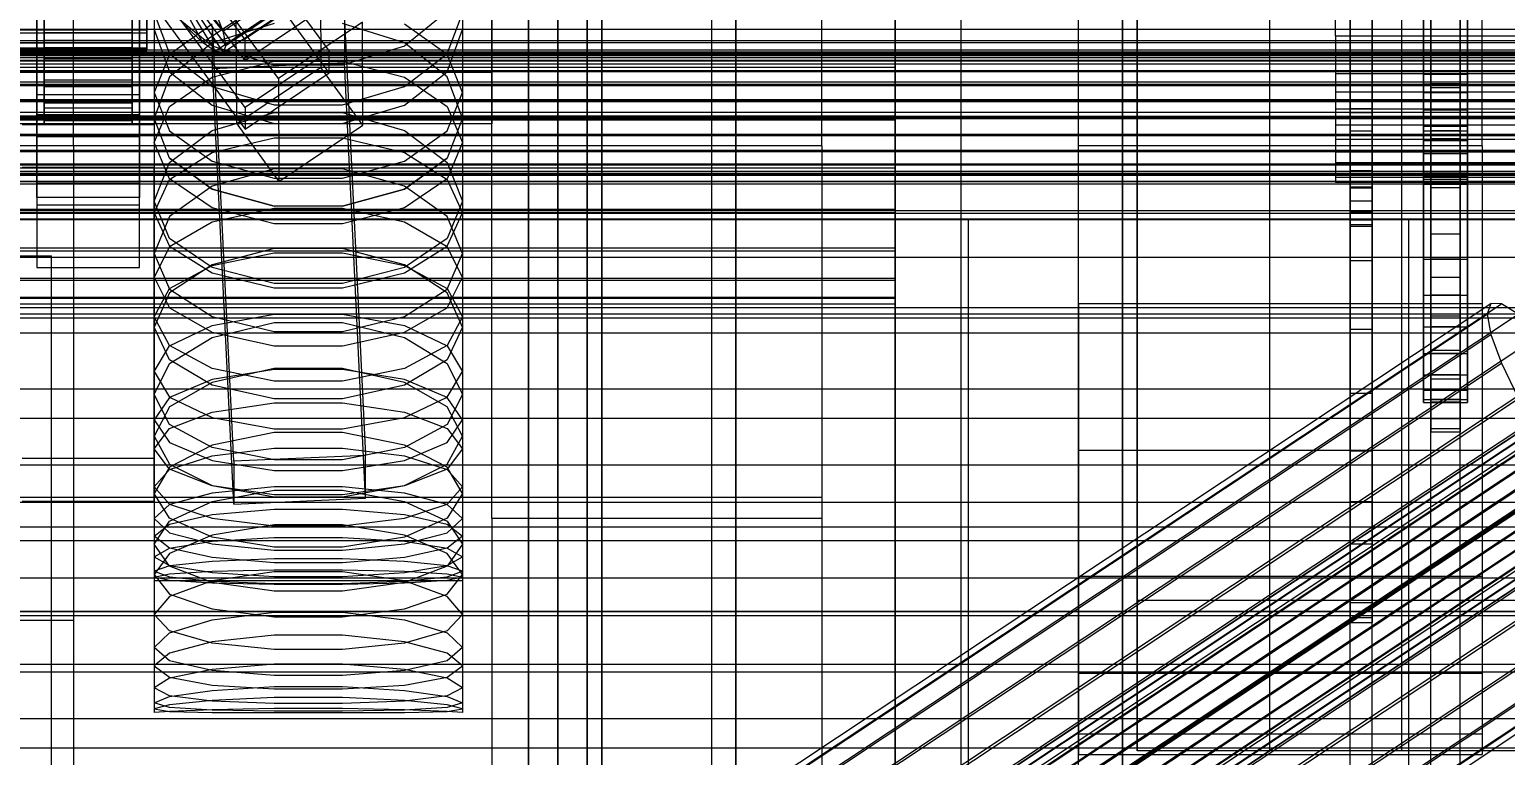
# Model space of a CAD drawing. Header units: millimetres. Extents: x -2500 to 58855, y -53268 to 6837.
# Drawn here: x 132 to 333.2, y -34673.1 to -34574.1 of the extents above; entities that cross this region are included whole.
import ezdxf

# ---------------------------------------------------------------- set-up
doc = ezdxf.new("R2010")
doc.units = ezdxf.units.MM
for name, color, linetype, lineweight in [('COTAS_O', 1, 'Continuous', 0), ('COTAS_R', 1, 'Continuous', 0), ('frontal_briquetadora', 7, 'Continuous', 0), ('frontal_C01', 7, 'Continuous', 0), ('frontal_C02', 7, 'Continuous', 0), ('frontal_C03', 7, 'Continuous', 0), ('frontal_C05', 7, 'Continuous', 0), ('frontal_dos-mix', 7, 'Continuous', 0), ('frontal_mezcladora', 7, 'Continuous', 0), ('frontal_secador', 7, 'Continuous', 0)]:
    doc.layers.add(name, color=color, linetype=linetype, lineweight=lineweight)
doc.dimstyles.new('R19_100', dxfattribs={"dimtxt": 250, "dimasz": 150, "dimexe": 150, "dimexo": 80, "dimgap": 100, "dimtad": 1, "dimtih": 1, "dimtoh": 1, "dimdsep": 46, "dimcen": 0.09, "dimadec": 0, "dimazin": 0, "dimtfac": 1, "dimtdec": 4, "dimtofl": 0, "dimtmove": 0, "dimatfit": 3, "dimfxl": 1, "dimtolj": 1, "dimtzin": 0, "dimarcsym": 0})

# ---------------------------------------------------------------- blocks, each defined once
blk = doc.blocks.new('*D37')
at = {"layer": 'COTAS_R', "color": 0, "lineweight": -2, "transparency": 16777216}
for p, q in [((-1750, -35420), (-1750, -34450)), ((2600, -35420), (2600, -34450)), ((-1600, -34600), (2450, -34600))]:
    blk.add_line(p, q, dxfattribs=at)
at = {"layer": 'COTAS_R', "color": 0, "transparency": 16777216}
for points in [[(-1600, -34575), (-1600, -34625), (-1750, -34600)], [(2450, -34575), (2450, -34625), (2600, -34600)]]:
    blk.add_solid(points, dxfattribs=at)
at = {"layer": 'Defpoints', "color": 0, "transparency": 16777216}
for p in [(2600, -34600), (-1750, -35500), (2600, -35500)]:
    blk.add_point(p, dxfattribs=at)
blk = doc.blocks.new('*D42')
at = {"layer": 'COTAS_O', "color": 0, "lineweight": -2, "transparency": 16777216}
for p, q in [((-570, -33700), (200, -33700)), ((50, -34750), (50, -33850)), ((-570, -34900), (200, -34900))]:
    blk.add_line(p, q, dxfattribs=at)
at = {"layer": 'COTAS_O', "color": 0, "transparency": 16777216}
for points in [[(25, -33850), (75, -33850), (50, -33700)], [(25, -34750), (75, -34750), (50, -34900)]]:
    blk.add_solid(points, dxfattribs=at)
at = {"layer": 'Defpoints', "color": 0, "transparency": 16777216}
for p in [(-650, -33700), (50, -33700), (-650, -34900)]:
    blk.add_point(p, dxfattribs=at)
blk = doc.blocks.new('*D43')
at = {"layer": 'COTAS_O', "color": 0, "lineweight": -2, "transparency": 16777216}
for p, q in [((-650, -34820), (-650, -34050)), ((650, -34820), (650, -34050)), ((-500, -34200), (500, -34200))]:
    blk.add_line(p, q, dxfattribs=at)
at = {"layer": 'COTAS_O', "color": 0, "transparency": 16777216}
for points in [[(-500, -34175), (-500, -34225), (-650, -34200)], [(500, -34175), (500, -34225), (650, -34200)]]:
    blk.add_solid(points, dxfattribs=at)
at = {"layer": 'Defpoints', "color": 0, "transparency": 16777216}
for p in [(650, -34200), (-650, -34900), (650, -34900)]:
    blk.add_point(p, dxfattribs=at)

msp = doc.modelspace()

# ---------------------------------------------------------------- linework, layer by layer
at = {"layer": 'frontal_briquetadora'}
for p, q in [((210, -34680), (210, -33820)), ((210, -34680), (210, -34260)), ((210, -34680), (210, -34305)), ((200, -34698), (200, -34454.149)), ((204, -34454.149), (204, -34698)), ((210, -34471), (210, -34680)), ((200, -34722), (200, -34478.149)), ((200, -34483.291), (200, -34727.142)), ((200, -34715.652), (200, -34483.291)), ((200, -34489.719), (200, -34722.08)), ((200, -34716.717), (200, -34489.719)), ((200, -34492.29), (200, -34719.288)), ((200, -34492.29), (200, -34713.16)), ((204, -34719.288), (204, -34492.29)), ((208, -34713.16), (208, -34492.29)), ((200, -34718.302), (200, -34497.432)), ((208, -34497.432), (208, -34718.302)), ((210, -34496), (210, -34680)), ((195, -34580), (195, -34530)), ((195, -34537), (195, -34587)), ((149, -34571.912), (149, -34586.193)), ((149, -34571.912), (151.08, -34577.459)), ((156.906, -34576.409), (151.08, -34571.679)), ((188.92, -34571.679), (183.094, -34576.409)), ((188.92, -34577.459), (191, -34571.912)), ((191, -34571.912), (191, -34586.193)), ((149, -34574.101), (151.08, -34579.916)), ((156.907, -34573.39), (151.08, -34577.548)), ((165.326, -34573.305), (156.906, -34575.925)), ((183.094, -34575.925), (174.674, -34573.305)), ((188.92, -34577.548), (183.093, -34573.39)), ((188.92, -34579.916), (191, -34574.101)), ((200, -34572.218), (200, -34584.801)), ((200, -34572.623), (200, -34585.182)), ((200, -34585.562), (200, -34573.027)), ((156.906, -34575.925), (151.08, -34580.562)), ((188.92, -34580.562), (183.094, -34575.925)), ((151.08, -34577.548), (149, -34582.734)), ((151.08, -34577.459), (156.907, -34581.907)), ((165.326, -34578.991), (156.906, -34576.409)), ((183.094, -34576.409), (174.674, -34578.991)), ((183.093, -34581.907), (188.92, -34577.459)), ((191, -34582.734), (188.92, -34577.548)), ((195, -34580), (-195, -34580)), ((151.08, -34579.916), (156.906, -34584.461)), ((156.907, -34580.641), (165.327, -34578.443)), ((174.674, -34578.991), (165.326, -34578.991)), ((165.327, -34578.443), (174.673, -34578.443)), ((174.673, -34578.443), (183.093, -34580.641)), ((183.094, -34584.461), (188.92, -34579.916)), ((195, -34587), (195, -34580)), ((151.08, -34580.562), (149, -34586.193)), ((151.08, -34584.6), (156.907, -34580.641)), ((156.907, -34581.907), (165.327, -34584.376)), ((174.673, -34584.376), (183.093, -34581.907)), ((183.093, -34580.641), (188.92, -34584.6)), ((191, -34586.193), (188.92, -34580.562)), ((149, -34582.734), (149, -34597.535)), ((149, -34582.734), (151.08, -34587.919)), ((188.92, -34587.919), (191, -34582.734)), ((191, -34582.734), (191, -34597.535)), ((149, -34589.538), (151.08, -34584.6)), ((151.08, -34591.656), (149, -34586.193)), ((156.906, -34584.461), (165.326, -34586.939)), ((156.906, -34587.908), (165.326, -34585.444)), ((165.326, -34585.444), (174.674, -34585.444)), ((165.327, -34584.376), (174.673, -34584.376)), ((174.674, -34586.939), (183.094, -34584.461)), ((174.674, -34585.444), (183.094, -34587.908)), ((188.92, -34584.6), (191, -34589.538)), ((191, -34586.193), (188.92, -34591.656)), ((200, -34584.801), (200, -34596.589)), ((200, -34585.182), (200, -34596.944)), ((200, -34597.299), (200, -34585.562)), ((195, -34587), (-195, -34587)), ((151.08, -34592.262), (156.906, -34587.908)), ((151.08, -34587.919), (156.907, -34592.078)), ((165.326, -34586.939), (174.674, -34586.939)), ((183.093, -34592.078), (188.92, -34587.919)), ((183.094, -34587.908), (188.92, -34592.262)), ((149, -34589.538), (149, -34604.666)), ((151.08, -34594.475), (149, -34589.538)), ((156.907, -34590.901), (165.327, -34588.873)), ((165.327, -34588.873), (174.673, -34588.873)), ((174.673, -34588.873), (183.093, -34590.901)), ((191, -34589.538), (188.92, -34594.475)), ((191, -34589.538), (191, -34604.666)), ((149, -34597.535), (151.08, -34592.262)), ((151.08, -34594.554), (156.907, -34590.901)), ((156.906, -34595.915), (151.08, -34591.656)), ((151.08, -34591.656), (156.906, -34595.915)), ((156.907, -34592.078), (165.327, -34594.385)), ((174.673, -34594.385), (183.093, -34592.078)), ((183.093, -34590.901), (188.92, -34594.554)), ((188.92, -34591.656), (183.094, -34595.915)), ((183.094, -34595.915), (188.92, -34591.656)), ((188.92, -34592.262), (191, -34597.535)), ((165.326, -34593.122), (156.906, -34595.48)), ((174.674, -34593.122), (165.326, -34593.122)), ((183.094, -34595.48), (174.674, -34593.122)), ((149, -34599.11), (151.08, -34594.554)), ((156.907, -34598.435), (151.08, -34594.475)), ((156.906, -34595.48), (151.08, -34599.639)), ((165.326, -34598.232), (156.906, -34595.915)), ((156.906, -34595.915), (165.326, -34598.232)), ((165.327, -34594.385), (174.673, -34594.385)), ((183.094, -34595.915), (174.674, -34598.232)), ((174.674, -34598.232), (183.094, -34595.915)), ((188.92, -34594.475), (183.093, -34598.435)), ((188.92, -34599.639), (183.094, -34595.48)), ((188.92, -34594.554), (191, -34599.11)), ((151.08, -34602.634), (149, -34597.535)), ((174.674, -34598.232), (165.326, -34598.232)), ((191, -34597.535), (188.92, -34602.634)), ((200, -34596.589), (200, -34607.552)), ((200, -34596.944), (200, -34607.881)), ((200, -34608.209), (200, -34597.299)), ((149, -34599.11), (149, -34614.698)), ((149, -34599.11), (151.08, -34603.666)), ((151.08, -34599.639), (149, -34604.666)), ((165.327, -34600.632), (156.907, -34598.435)), ((165.327, -34598.547), (156.907, -34600.4)), ((174.673, -34598.547), (165.327, -34598.547)), ((183.093, -34598.435), (174.673, -34600.632)), ((183.093, -34600.4), (174.673, -34598.547)), ((188.92, -34603.666), (191, -34599.11)), ((191, -34604.666), (188.92, -34599.639)), ((191, -34599.11), (191, -34614.698)), ((156.907, -34600.4), (151.08, -34603.738)), ((174.673, -34600.632), (165.327, -34600.632)), ((188.92, -34603.738), (183.093, -34600.4)), ((151.08, -34603.738), (149, -34607.901)), ((156.906, -34606.596), (151.08, -34602.634)), ((151.08, -34603.666), (156.907, -34607.319)), ((165.326, -34603.999), (156.906, -34606.192)), ((174.674, -34603.999), (165.326, -34603.999)), ((183.094, -34606.192), (174.674, -34603.999)), ((183.093, -34607.319), (188.92, -34603.666)), ((188.92, -34602.634), (183.094, -34606.596)), ((191, -34607.901), (188.92, -34603.738)), ((149, -34604.666), (151.08, -34609.515)), ((156.906, -34606.192), (151.08, -34610.051)), ((151.08, -34609.422), (156.907, -34606.298)), ((156.907, -34606.298), (165.327, -34604.564)), ((165.327, -34604.564), (174.673, -34604.564)), ((174.673, -34604.564), (183.093, -34606.298)), ((183.093, -34606.298), (188.92, -34609.422)), ((188.92, -34610.051), (183.094, -34606.192)), ((188.92, -34609.515), (191, -34604.666)), ((149, -34607.901), (149, -34623.913)), ((149, -34607.901), (151.08, -34612.065)), ((165.326, -34608.746), (156.906, -34606.596)), ((156.907, -34607.319), (165.327, -34609.347)), ((174.673, -34609.347), (183.093, -34607.319)), ((183.094, -34606.596), (174.674, -34608.746)), ((188.92, -34612.065), (191, -34607.901)), ((191, -34607.901), (191, -34623.913)), ((200, -34607.552), (200, -34617.661)), ((200, -34607.881), (200, -34617.962)), ((200, -34618.263), (200, -34608.209)), ((149, -34613.318), (151.08, -34609.422)), ((151.08, -34610.051), (149, -34614.698)), ((151.08, -34609.515), (156.906, -34613.274)), ((174.674, -34608.746), (165.326, -34608.746)), ((165.327, -34609.347), (174.673, -34609.347)), ((183.094, -34613.274), (188.92, -34609.515)), ((188.92, -34609.422), (191, -34613.318)), ((191, -34614.698), (188.92, -34610.051)), ((151.08, -34612.065), (156.907, -34615.403)), ((183.093, -34615.403), (188.92, -34612.065)), ((149, -34613.318), (149, -34629.59)), ((151.08, -34617.214), (149, -34613.318)), ((156.906, -34613.274), (165.326, -34615.311)), ((156.906, -34616.105), (165.326, -34614.083)), ((156.907, -34614.479), (165.327, -34612.927)), ((165.326, -34614.083), (174.674, -34614.083)), ((165.327, -34612.927), (174.673, -34612.927)), ((174.673, -34612.927), (183.093, -34614.479)), ((174.674, -34615.311), (183.094, -34613.274)), ((174.674, -34614.083), (183.094, -34616.105)), ((191, -34613.318), (188.92, -34617.214)), ((191, -34613.318), (191, -34629.59)), ((151.08, -34619.163), (149, -34614.698)), ((151.08, -34617.275), (156.907, -34614.479)), ((151.08, -34619.655), (156.906, -34616.105)), ((156.907, -34615.403), (165.327, -34617.256)), ((165.326, -34615.311), (174.674, -34615.311)), ((174.673, -34617.256), (183.093, -34615.403)), ((183.093, -34614.479), (188.92, -34617.275)), ((183.094, -34616.105), (188.92, -34619.655)), ((191, -34614.698), (188.92, -34619.163)), ((149, -34620.762), (151.08, -34617.275)), ((156.907, -34620.338), (151.08, -34617.214)), ((165.327, -34617.256), (174.673, -34617.256)), ((188.92, -34617.214), (183.093, -34620.338)), ((188.92, -34617.275), (191, -34620.762)), ((200, -34617.661), (200, -34626.89)), ((200, -34617.962), (200, -34627.164)), ((200, -34627.437), (200, -34618.263)), ((149, -34623.913), (151.08, -34619.655)), ((156.906, -34622.61), (151.08, -34619.163)), ((165.326, -34620.353), (156.906, -34622.259)), ((165.327, -34622.072), (156.907, -34620.338)), ((174.674, -34620.353), (165.326, -34620.353)), ((183.093, -34620.338), (174.673, -34622.072)), ((183.094, -34622.259), (174.674, -34620.353)), ((188.92, -34619.163), (183.094, -34622.61)), ((188.92, -34619.655), (191, -34623.913)), ((149, -34620.762), (149, -34637.392)), ((149, -34620.762), (151.08, -34624.249)), ((156.907, -34621.842), (151.08, -34624.303)), ((156.906, -34622.259), (151.08, -34625.598)), ((165.327, -34620.476), (156.907, -34621.842)), ((174.673, -34620.476), (165.327, -34620.476)), ((174.673, -34622.072), (165.327, -34622.072)), ((183.093, -34621.842), (174.673, -34620.476)), ((188.92, -34624.303), (183.093, -34621.842)), ((188.92, -34625.598), (183.094, -34622.259)), ((188.92, -34624.249), (191, -34620.762)), ((191, -34620.762), (191, -34637.392)), ((151.08, -34627.982), (149, -34623.913)), ((151.08, -34624.303), (149, -34627.373)), ((151.08, -34624.249), (156.907, -34627.045)), ((165.326, -34624.472), (156.906, -34622.61)), ((183.094, -34622.61), (174.674, -34624.472)), ((183.093, -34627.045), (188.92, -34624.249)), ((191, -34623.913), (188.92, -34627.982)), ((191, -34627.373), (188.92, -34624.303)), ((151.08, -34625.598), (149, -34629.59)), ((151.08, -34628.522), (156.907, -34626.287)), ((156.907, -34626.287), (165.327, -34625.047)), ((174.674, -34624.472), (165.326, -34624.472)), ((165.327, -34625.047), (174.673, -34625.047)), ((174.673, -34625.047), (183.093, -34626.287)), ((183.093, -34626.287), (188.92, -34628.522)), ((191, -34629.59), (188.92, -34625.598)), ((149, -34627.373), (149, -34644.321)), ((149, -34627.373), (151.08, -34630.442)), ((156.906, -34631.109), (151.08, -34627.982)), ((156.907, -34627.045), (165.327, -34628.597)), ((174.673, -34628.597), (183.093, -34627.045)), ((188.92, -34627.982), (183.094, -34631.109)), ((188.92, -34630.442), (191, -34627.373)), ((191, -34627.373), (191, -34644.321)), ((200, -34626.89), (200, -34635.216)), ((200, -34627.164), (200, -34635.461)), ((200, -34635.706), (200, -34627.437)), ((149, -34631.309), (151.08, -34628.522)), ((149, -34629.59), (151.08, -34633.39)), ((151.08, -34630.442), (156.907, -34632.904)), ((165.326, -34629.063), (156.906, -34630.791)), ((174.674, -34629.063), (165.326, -34629.063)), ((165.327, -34628.597), (174.673, -34628.597)), ((183.094, -34630.791), (174.674, -34629.063)), ((183.093, -34632.904), (188.92, -34630.442)), ((188.92, -34628.522), (191, -34631.309)), ((188.92, -34633.39), (191, -34629.59)), ((149, -34631.309), (149, -34648.447)), ((151.08, -34634.097), (149, -34631.309)), ((156.906, -34630.791), (151.08, -34633.807)), ((151.08, -34634.139), (156.907, -34632.248)), ((165.326, -34632.791), (156.906, -34631.109)), ((156.907, -34632.248), (165.327, -34631.199)), ((165.327, -34631.199), (174.673, -34631.199)), ((174.673, -34631.199), (183.093, -34632.248)), ((183.094, -34631.109), (174.674, -34632.791)), ((183.093, -34632.248), (188.92, -34634.139)), ((188.92, -34633.807), (183.094, -34630.791)), ((191, -34631.309), (188.92, -34634.097)), ((191, -34631.309), (191, -34648.447)), ((151.08, -34633.807), (149, -34637.392)), ((149, -34636.498), (151.08, -34634.139)), ((151.08, -34633.39), (156.906, -34636.299)), ((156.907, -34636.332), (151.08, -34634.097)), ((156.907, -34632.904), (165.327, -34634.27)), ((174.674, -34632.791), (165.326, -34632.791)), ((165.327, -34634.27), (174.673, -34634.27)), ((174.673, -34634.27), (183.093, -34632.904)), ((188.92, -34634.097), (183.093, -34636.332)), ((183.094, -34636.299), (188.92, -34633.39)), ((191, -34637.392), (188.92, -34633.807)), ((188.92, -34634.139), (191, -34636.498)), ((149, -34636.498), (149, -34653.884)), ((149, -34636.498), (151.08, -34638.856)), ((156.906, -34636.299), (165.326, -34637.86)), ((165.327, -34637.572), (156.907, -34636.332)), ((165.327, -34636.493), (156.907, -34637.349)), ((174.673, -34636.493), (165.327, -34636.493)), ((183.093, -34636.332), (174.673, -34637.572)), ((183.093, -34637.349), (174.673, -34636.493)), ((174.674, -34637.86), (183.094, -34636.299)), ((188.92, -34638.856), (191, -34636.498)), ((191, -34636.498), (191, -34653.884)), ((200, -34635.216), (200, -34642.617)), ((200, -34635.461), (200, -34642.833)), ((200, -34643.049), (200, -34635.706)), ((151.08, -34640.781), (149, -34637.392)), ((156.907, -34637.349), (151.08, -34638.892)), ((151.08, -34641.151), (156.906, -34638.466)), ((156.906, -34638.466), (165.326, -34636.92)), ((165.326, -34636.92), (174.674, -34636.92)), ((165.326, -34637.86), (174.674, -34637.86)), ((174.673, -34637.572), (165.327, -34637.572)), ((174.674, -34636.92), (183.094, -34638.466)), ((188.92, -34638.892), (183.093, -34637.349)), ((183.094, -34638.466), (188.92, -34641.151)), ((191, -34637.392), (188.92, -34640.781)), ((151.08, -34638.892), (149, -34640.815)), ((151.08, -34638.856), (156.907, -34640.747)), ((151.08, -34641.573), (156.907, -34640.265)), ((156.907, -34640.265), (165.327, -34639.539)), ((165.327, -34639.539), (174.673, -34639.539)), ((174.673, -34639.539), (183.093, -34640.265)), ((183.093, -34640.747), (188.92, -34638.856)), ((183.093, -34640.265), (188.92, -34641.573)), ((191, -34640.815), (188.92, -34638.892)), ((149, -34640.815), (149, -34658.409)), ((149, -34640.815), (151.08, -34642.739)), ((149, -34644.321), (151.08, -34641.151)), ((149, -34643.204), (151.08, -34641.573)), ((156.906, -34643.357), (151.08, -34640.781)), ((165.326, -34641.675), (156.906, -34643.097)), ((156.907, -34640.747), (165.327, -34641.797)), ((174.674, -34641.675), (165.326, -34641.675)), ((165.327, -34641.797), (174.673, -34641.797)), ((174.673, -34641.797), (183.093, -34640.747)), ((183.094, -34643.097), (174.674, -34641.675)), ((188.92, -34640.781), (183.094, -34643.357)), ((188.92, -34642.739), (191, -34640.815)), ((188.92, -34641.151), (191, -34644.321)), ((188.92, -34641.573), (191, -34643.204)), ((191, -34640.815), (191, -34658.409)), ((149, -34643.204), (149, -34660.914)), ((151.08, -34644.835), (149, -34643.204)), ((151.08, -34647.291), (149, -34644.321)), ((151.08, -34642.739), (156.907, -34644.281)), ((156.906, -34643.097), (151.08, -34645.558)), ((151.08, -34644.859), (156.907, -34643.905)), ((165.326, -34644.733), (156.906, -34643.357)), ((156.907, -34643.905), (165.327, -34643.376)), ((156.907, -34644.281), (165.327, -34645.137)), ((165.327, -34643.376), (174.673, -34643.376)), ((174.673, -34643.376), (183.093, -34643.905)), ((174.673, -34645.137), (183.093, -34644.281)), ((183.094, -34643.357), (174.674, -34644.733)), ((183.093, -34644.281), (188.92, -34642.739)), ((183.093, -34643.905), (188.92, -34644.859)), ((188.92, -34645.558), (183.094, -34643.097)), ((191, -34643.204), (188.92, -34644.835)), ((191, -34644.321), (188.92, -34647.291)), ((191, -34643.204), (191, -34660.914)), ((200, -34642.617), (200, -34649.075)), ((200, -34642.833), (200, -34649.261)), ((200, -34649.447), (200, -34643.049)), ((149, -34646.048), (151.08, -34644.859)), ((151.08, -34645.558), (149, -34648.447)), ((149, -34646.048), (149, -34663.894)), ((149, -34646.048), (151.08, -34647.238)), ((156.907, -34646.144), (151.08, -34644.835)), ((165.327, -34646.869), (156.907, -34646.144)), ((165.327, -34646.325), (156.907, -34646.656)), ((174.674, -34644.733), (165.326, -34644.733)), ((165.327, -34645.137), (174.673, -34645.137)), ((174.673, -34646.325), (165.327, -34646.325)), ((183.093, -34646.144), (174.673, -34646.869)), ((183.093, -34646.656), (174.673, -34646.325)), ((188.92, -34644.835), (183.093, -34646.144)), ((188.92, -34644.859), (191, -34646.048)), ((191, -34648.447), (188.92, -34645.558)), ((188.92, -34647.238), (191, -34646.048)), ((191, -34646.048), (191, -34663.894)), ((151.08, -34647.254), (149, -34647.998)), ((149, -34647.998), (149, -34665.938)), ((149, -34647.998), (151.08, -34648.743)), ((149, -34648.799), (151.08, -34648.352)), ((149, -34648.447), (151.08, -34651.133)), ((156.907, -34646.656), (151.08, -34647.254)), ((151.08, -34647.238), (156.907, -34648.191)), ((156.906, -34649.528), (151.08, -34647.291)), ((151.08, -34648.352), (156.907, -34647.994)), ((165.326, -34648.069), (156.906, -34649.303)), ((156.907, -34647.994), (165.327, -34647.795)), ((156.907, -34648.191), (165.327, -34648.721)), ((174.674, -34648.069), (165.326, -34648.069)), ((174.673, -34646.869), (165.327, -34646.869)), ((165.327, -34647.795), (174.673, -34647.795)), ((174.673, -34647.795), (183.093, -34647.994)), ((174.673, -34648.721), (183.093, -34648.191)), ((183.094, -34649.303), (174.674, -34648.069)), ((188.92, -34647.254), (183.093, -34646.656)), ((183.093, -34648.191), (188.92, -34647.238)), ((183.093, -34647.994), (188.92, -34648.352)), ((188.92, -34647.291), (183.094, -34649.528)), ((191, -34647.998), (188.92, -34647.254)), ((188.92, -34648.743), (191, -34647.998)), ((188.92, -34648.352), (191, -34648.799)), ((188.92, -34651.133), (191, -34648.447)), ((191, -34647.998), (191, -34665.938)), ((149, -34648.799), (149, -34666.778)), ((151.08, -34649.246), (149, -34648.799)), ((149, -34649.25), (149, -34667.25)), ((149, -34649.25), (151.08, -34649.25)), ((151.08, -34648.743), (156.907, -34649.34)), ((156.907, -34649.605), (151.08, -34649.246)), ((151.08, -34649.25), (156.907, -34649.25)), ((156.906, -34649.303), (151.08, -34651.424)), ((165.326, -34650.715), (156.906, -34649.528)), ((156.907, -34649.25), (165.327, -34649.25)), ((156.907, -34649.34), (165.327, -34649.671)), ((165.327, -34649.804), (156.907, -34649.605)), ((165.327, -34648.721), (174.673, -34648.721)), ((165.327, -34649.25), (174.673, -34649.25)), ((165.327, -34649.671), (174.673, -34649.671)), ((174.673, -34649.804), (165.327, -34649.804)), ((174.673, -34649.25), (183.093, -34649.25)), ((174.673, -34649.671), (183.093, -34649.34)), ((183.093, -34649.605), (174.673, -34649.804)), ((183.094, -34649.528), (174.674, -34650.715)), ((183.093, -34649.34), (188.92, -34648.743)), ((188.92, -34649.246), (183.093, -34649.605)), ((183.093, -34649.25), (188.92, -34649.25)), ((188.92, -34651.424), (183.094, -34649.303)), ((191, -34648.799), (188.92, -34649.246)), ((188.92, -34649.25), (191, -34649.25)), ((191, -34648.799), (191, -34666.778)), ((191, -34649.25), (191, -34667.25)), ((200, -34649.075), (200, -34654.572)), ((200, -34649.261), (200, -34654.728)), ((200, -34654.883), (200, -34649.447)), ((151.08, -34651.424), (149, -34653.884)), ((151.08, -34651.133), (156.906, -34653.142)), ((174.674, -34650.715), (165.326, -34650.715)), ((183.094, -34653.142), (188.92, -34651.133)), ((191, -34653.884), (188.92, -34651.424)), ((151.08, -34656.141), (149, -34653.884)), ((151.08, -34656.382), (156.906, -34654.607)), ((156.906, -34653.142), (165.326, -34654.2)), ((156.906, -34654.607), (165.326, -34653.565)), ((165.326, -34653.565), (174.674, -34653.565)), ((165.326, -34654.2), (174.674, -34654.2)), ((174.674, -34654.2), (183.094, -34653.142)), ((174.674, -34653.565), (183.094, -34654.607)), ((183.094, -34654.607), (188.92, -34656.382)), ((191, -34653.884), (188.92, -34656.141)), ((200, -34654.572), (200, -34659.095)), ((149, -34658.409), (151.08, -34656.382)), ((156.906, -34657.802), (151.08, -34656.141)), ((188.92, -34656.141), (183.094, -34657.802)), ((188.92, -34656.382), (191, -34658.409)), ((200, -34654.728), (200, -34659.221)), ((200, -34659.345), (200, -34654.883)), ((151.08, -34660.23), (149, -34658.409)), ((156.906, -34657.636), (151.08, -34659.178)), ((165.326, -34656.722), (156.906, -34657.636)), ((165.326, -34658.667), (156.906, -34657.802)), ((174.674, -34656.723), (165.326, -34656.722)), ((183.094, -34657.636), (174.674, -34656.723)), ((183.094, -34657.802), (174.674, -34658.667)), ((188.92, -34659.178), (183.094, -34657.636)), ((191, -34658.409), (188.92, -34660.23)), ((151.08, -34659.178), (149, -34660.914)), ((156.906, -34661.54), (151.08, -34660.23)), ((174.674, -34658.667), (165.326, -34658.667)), ((188.92, -34660.23), (183.094, -34661.54)), ((191, -34660.914), (188.92, -34659.178)), ((200, -34659.095), (200, -34662.632)), ((200, -34659.221), (200, -34662.727)), ((200, -34662.82), (200, -34659.345)), ((149, -34660.914), (151.08, -34662.441)), ((151.08, -34662.6), (149, -34663.894)), ((156.906, -34661.41), (151.08, -34662.6)), ((151.08, -34662.441), (156.906, -34663.515)), ((165.326, -34660.692), (156.906, -34661.41)), ((165.326, -34662.209), (156.906, -34661.54)), ((174.674, -34660.692), (165.326, -34660.692)), ((174.674, -34662.209), (165.326, -34662.209)), ((183.094, -34661.41), (174.674, -34660.692)), ((183.094, -34661.54), (174.674, -34662.209)), ((188.92, -34662.6), (183.094, -34661.41)), ((183.094, -34663.515), (188.92, -34662.441)), ((188.92, -34662.441), (191, -34660.914)), ((191, -34663.894), (188.92, -34662.6)), ((200, -34662.632), (200, -34665.174)), ((151.08, -34664.979), (149, -34663.894)), ((151.08, -34665.088), (156.906, -34664.254)), ((156.906, -34663.515), (165.326, -34664.053)), ((156.906, -34664.254), (165.326, -34663.732)), ((165.326, -34663.732), (174.674, -34663.732)), ((165.326, -34664.053), (174.674, -34664.053)), ((174.674, -34664.053), (183.094, -34663.515)), ((174.674, -34663.732), (183.094, -34664.254)), ((183.094, -34664.254), (188.92, -34665.088)), ((191, -34663.894), (188.92, -34664.979)), ((200, -34662.727), (200, -34665.237)), ((200, -34665.3), (200, -34662.82)), ((149, -34665.938), (151.08, -34665.088)), ((151.08, -34666.577), (149, -34665.938)), ((151.08, -34666.225), (149, -34666.778)), ((156.906, -34665.696), (151.08, -34664.979)), ((156.906, -34665.629), (151.08, -34666.225)), ((156.906, -34666.937), (151.08, -34666.577)), ((165.326, -34665.239), (156.906, -34665.629)), ((165.326, -34666.036), (156.906, -34665.696)), ((174.674, -34665.239), (165.326, -34665.239)), ((174.674, -34666.036), (165.326, -34666.036)), ((183.094, -34665.629), (174.674, -34665.239)), ((183.094, -34665.696), (174.674, -34666.036)), ((188.92, -34664.979), (183.094, -34665.696)), ((188.92, -34666.225), (183.094, -34665.629)), ((188.92, -34666.577), (183.094, -34666.937)), ((188.92, -34665.088), (191, -34665.938)), ((191, -34665.938), (188.92, -34666.577)), ((191, -34666.778), (188.92, -34666.225)), ((200, -34665.174), (200, -34666.715)), ((200, -34665.237), (200, -34666.747)), ((200, -34666.778), (200, -34665.3)), ((149, -34666.778), (151.08, -34667.119)), ((151.08, -34667.144), (149, -34667.25)), ((156.906, -34666.906), (151.08, -34667.144)), ((151.08, -34667.119), (156.906, -34667.24)), ((165.326, -34666.715), (156.906, -34666.906)), ((165.326, -34667.078), (156.906, -34666.937)), ((156.906, -34667.24), (165.326, -34667.248)), ((174.674, -34666.715), (165.326, -34666.715)), ((174.674, -34667.078), (165.326, -34667.078)), ((165.326, -34667.248), (174.674, -34667.248)), ((183.094, -34666.906), (174.674, -34666.715)), ((183.094, -34666.937), (174.674, -34667.078)), ((174.674, -34667.248), (183.094, -34667.24)), ((188.92, -34667.144), (183.094, -34666.906)), ((183.094, -34667.24), (188.92, -34667.119)), ((188.92, -34667.119), (191, -34666.778)), ((191, -34667.25), (188.92, -34667.144)), ((200, -34666.715), (200, -34667.25)), ((200, -34666.747), (200, -34667.25)), ((200, -34667.25), (200, -34666.778))]:
    msp.add_line(p, q, dxfattribs=at)
at = {"layer": 'frontal_C01'}
for p, q in [((250, -35735.764), (250, -32680.37)), ((250, -32685.104), (250, -35740.498)), ((228.298, -34675.195), (228.298, -34363.008)), ((228.298, -34368.695), (228.298, -34680.882)), ((450, -34578.861), (-450, -34578.861)), ((450, -34599.211), (-450, -34599.211)), ((-450, -34612.018), (450, -34612.018)), ((146.872, -34733.835), (331.181, -34611.504)), ((148.32, -34733.842), (332.629, -34611.511)), ((331.181, -34611.504), (330.692, -34612.937)), ((332.629, -34611.511), (331.181, -34611.504)), ((334.938, -34612.958), (332.629, -34611.511)), ((146.383, -34735.268), (330.692, -34612.937)), ((150.629, -34735.29), (334.938, -34612.958)), ((330.692, -34612.937), (331.197, -34615.713)), ((141.045, -34757.778), (354.844, -34615.874)), ((141.218, -34757.27), (355.017, -34615.366)), ((141.731, -34757.273), (355.53, -34615.368)), ((142.549, -34757.786), (356.348, -34615.881)), ((146.887, -34738.045), (331.197, -34615.713)), ((153.641, -34738.078), (337.95, -34615.747)), ((331.197, -34615.713), (332.659, -34619.643)), ((141.224, -34758.762), (355.022, -34616.858)), ((141.742, -34760.154), (355.541, -34618.25)), ((143.617, -34758.774), (357.415, -34616.869)), ((144.861, -34760.17), (358.659, -34618.266)), ((142.565, -34761.861), (356.363, -34619.956)), ((359.995, -34619.975), (146.196, -34761.879)), ((148.35, -34741.975), (332.659, -34619.643)), ((157.152, -34742.019), (341.461, -34619.687)), ((332.659, -34619.643), (334.981, -34624.459)), ((143.635, -34763.765), (357.434, -34621.86)), ((147.533, -34763.784), (361.332, -34621.88)), ((144.881, -34765.737), (358.68, -34623.832)), ((148.779, -34765.756), (362.578, -34623.852)), ((150.672, -34746.791), (334.981, -34624.459)), ((146.218, -34767.642), (360.017, -34625.738)), ((149.85, -34767.66), (363.648, -34625.756)), ((345.231, -34624.51), (160.922, -34746.842)), ((147.554, -34769.351), (361.352, -34627.447)), ((150.672, -34769.367), (364.471, -34627.462)), ((148.798, -34770.747), (362.596, -34628.843)), ((149.865, -34771.735), (363.664, -34629.831)), ((150.683, -34772.248), (364.482, -34630.344)), ((151.191, -34770.759), (364.989, -34628.855)), ((151.196, -34772.251), (364.995, -34630.346)), ((151.369, -34771.743), (365.168, -34629.838)), ((153.694, -34752.164), (338.003, -34629.833)), ((164.693, -34752.219), (349.002, -34629.887)), ((157.211, -34757.729), (341.52, -34635.398)), ((168.21, -34757.784), (352.519, -34635.453)), ((160.982, -34763.106), (345.291, -34640.775)), ((171.232, -34763.158), (355.541, -34640.826)), ((164.752, -34767.93), (349.061, -34645.598)), ((173.554, -34767.973), (357.863, -34645.642)), ((168.263, -34771.87), (352.572, -34649.538)), ((175.016, -34771.903), (359.326, -34649.572)), ((171.275, -34774.658), (355.584, -34652.327)), ((175.521, -34774.68), (359.83, -34652.348)), ((173.584, -34776.106), (357.893, -34653.774)), ((175.032, -34776.113), (359.341, -34653.782))]:
    msp.add_line(p, q, dxfattribs=at)
at = {"layer": 'frontal_C02'}
for p, q in [((250, -35767.535), (250, -32976.99)), ((250, -32981.769), (250, -35772.314)), ((228.298, -34756.938), (228.298, -34472.116)), ((228.298, -34477.858), (228.298, -34762.679)), ((161.341, -34575.42), (133.809, -34537.827)), ((133, -34585.777), (133, -34539.873)), ((145.315, -34539.496), (172.847, -34577.089)), ((147, -34539.873), (147, -34585.777)), ((133.821, -34540.749), (161.353, -34578.342)), ((133, -34542.796), (133, -34588.7)), ((172.859, -34580.011), (145.327, -34542.418)), ((147, -34588.7), (147, -34542.796)), ((161.379, -34584.772), (133.847, -34547.179)), ((133, -34595.13), (133, -34549.226)), ((147, -34549.226), (147, -34595.13)), ((133.859, -34550.102), (161.391, -34587.695)), ((133, -34552.148), (133, -34598.053)), ((147, -34598.053), (147, -34552.148)), ((171.658, -34565.293), (171.715, -34579.322)), ((152.829, -34567.556), (158.366, -34574.365)), ((158.366, -34574.365), (168.196, -34567.779)), ((172.809, -34567.736), (161.341, -34575.42)), ((151.503, -34568.273), (155.567, -34575.877)), ((152.321, -34568.848), (157.295, -34577.092)), ((152.835, -34568.918), (158.378, -34577.239)), ((153.008, -34568.477), (158.743, -34576.309)), ((155.567, -34575.877), (165.397, -34569.292)), ((158.743, -34576.309), (168.573, -34569.723)), ((157.272, -34571.539), (158.366, -34574.365)), ((157.295, -34577.092), (167.125, -34570.506)), ((158.378, -34577.239), (168.208, -34570.654)), ((161.353, -34578.342), (172.821, -34570.659)), ((-148, -34574.145), (148, -34574.145)), ((134, -34574.145), (134, -34572.233)), ((134, -34572.233), (134, -34576.928)), ((134, -34572.283), (134, -34576.928)), ((134, -34572.775), (134, -34578.073)), ((134, -34572.775), (134, -34574.588)), ((134, -34578.073), (134, -34573.56)), ((134, -34575.64), (134, -34574.145)), ((134, -34574.145), (134, -34580.966)), ((146, -34574.145), (134, -34574.145)), ((146, -34576.928), (146, -34572.233)), ((146, -34572.233), (146, -34574.145)), ((146, -34576.928), (146, -34572.283)), ((146, -34578.073), (146, -34572.775)), ((146, -34574.588), (146, -34572.775)), ((146, -34573.56), (146, -34578.073)), ((146, -34580.966), (146, -34574.145)), ((146, -34574.145), (146, -34575.64)), ((148, -34574.145), (148, -34572.233)), ((148, -34572.775), (148, -34574.588)), ((148, -34575.64), (148, -34574.145)), ((155.567, -34575.877), (153.314, -34573.678)), ((156.962, -34579.469), (156.962, -34573.623)), ((159.83, -34633), (156.962, -34573.623)), ((160.247, -34587.005), (160.19, -34572.976)), ((165.926, -34580.808), (160.19, -34572.976)), ((177.394, -34573.125), (165.926, -34580.808)), ((174.943, -34572.829), (174.943, -34578.675)), ((174.943, -34572.829), (177.811, -34632.206)), ((177.451, -34587.154), (177.394, -34573.125)), ((-148, -34574.588), (148, -34574.588)), ((-148, -34575.64), (148, -34575.64)), ((-148, -34575.953), (148, -34575.953)), ((134, -34574.588), (134, -34581.901)), ((146, -34574.588), (134, -34574.588)), ((134, -34574.588), (134, -34575.953)), ((134, -34576.614), (134, -34575.64)), ((134, -34575.64), (134, -34584.121)), ((146, -34575.64), (134, -34575.64)), ((134, -34575.953), (134, -34584.782)), ((146, -34575.953), (134, -34575.953)), ((134, -34575.953), (134, -34576.776)), ((146, -34581.901), (146, -34574.588)), ((146, -34575.953), (146, -34574.588)), ((146, -34584.121), (146, -34575.64)), ((146, -34575.64), (146, -34576.614)), ((146, -34584.782), (146, -34575.953)), ((146, -34576.776), (146, -34575.953)), ((148, -34574.588), (148, -34575.953)), ((148, -34576.614), (148, -34575.64)), ((148, -34575.953), (148, -34576.776)), ((157.295, -34577.092), (155.567, -34575.877)), ((158.366, -34574.365), (158.743, -34576.309)), ((161.341, -34575.42), (161.353, -34578.342)), ((-148, -34576.614), (148, -34576.614)), ((-148, -34576.776), (148, -34576.776)), ((-148, -34577.001), (148, -34577.001)), ((134, -34577.001), (134, -34576.614)), ((134, -34576.614), (134, -34586.177)), ((146, -34576.614), (134, -34576.614)), ((134, -34576.776), (134, -34586.519)), ((146, -34576.776), (134, -34576.776)), ((134, -34576.776), (134, -34577.001)), ((134, -34576.928), (134, -34580.966)), ((134, -34576.928), (146, -34576.928)), ((134, -34577.001), (134, -34586.995)), ((146, -34577.001), (134, -34577.001)), ((134, -34578.073), (146, -34578.073)), ((134, -34581.901), (134, -34578.073)), ((146, -34586.177), (146, -34576.614)), ((146, -34576.614), (146, -34577.001)), ((146, -34586.519), (146, -34576.776)), ((146, -34577.001), (146, -34576.776)), ((146, -34580.966), (146, -34576.928)), ((146, -34586.995), (146, -34577.001)), ((146, -34578.073), (146, -34581.901)), ((148, -34577.001), (148, -34576.614)), ((148, -34576.776), (148, -34577.001)), ((158.378, -34577.239), (157.295, -34577.092)), ((158.743, -34576.309), (158.378, -34577.239)), ((172.847, -34577.089), (161.379, -34584.772)), ((172.859, -34580.011), (172.847, -34577.089)), ((174.943, -34578.675), (156.962, -34579.469)), ((159.83, -34638.846), (156.962, -34579.469)), ((171.715, -34579.322), (160.247, -34587.005)), ((161.391, -34587.695), (172.859, -34580.011)), ((177.451, -34587.154), (171.715, -34579.322)), ((177.811, -34638.052), (174.943, -34578.675)), ((134, -34580.966), (134, -34584.121)), ((134, -34580.966), (146, -34580.966)), ((134, -34581.901), (146, -34581.901)), ((134, -34584.782), (134, -34581.901)), ((146, -34584.121), (146, -34580.966)), ((146, -34581.901), (146, -34584.782)), ((165.926, -34580.808), (165.983, -34594.837)), ((133, -34597.017), (133, -34582.988)), ((133, -34582.988), (147, -34582.988)), ((133, -34592.551), (133, -34582.988)), ((134, -34584.121), (134, -34586.177)), ((134, -34584.121), (146, -34584.121)), ((146, -34586.177), (146, -34584.121)), ((147, -34582.988), (147, -34597.017)), ((147, -34582.988), (147, -34592.551)), ((147, -34585.777), (133, -34585.777)), ((133, -34585.777), (133, -34588.7)), ((134, -34584.782), (146, -34584.782)), ((134, -34586.519), (134, -34584.782)), ((134, -34586.177), (134, -34586.995)), ((134, -34586.177), (146, -34586.177)), ((146, -34584.782), (146, -34586.519)), ((146, -34586.995), (146, -34586.177)), ((147, -34588.7), (147, -34585.777)), ((161.379, -34584.772), (161.391, -34587.695)), ((131, -34587.08), (149, -34587.08)), ((134, -34586.519), (146, -34586.519)), ((134, -34586.995), (134, -34586.519)), ((134, -34586.995), (146, -34586.995)), ((146, -34586.519), (146, -34586.995)), ((149, -34587.08), (149, -34592.925)), ((149, -34587.08), (149, -34632.601)), ((160.247, -34587.005), (165.983, -34594.837)), ((165.983, -34594.837), (177.451, -34587.154)), ((133, -34588.7), (147, -34588.7)), ((149, -34592.925), (131, -34592.925)), ((147, -34592.551), (133, -34592.551)), ((133, -34592.551), (133, -34606.58)), ((147, -34606.58), (147, -34592.551)), ((149, -34638.447), (149, -34592.925)), ((147, -34595.13), (133, -34595.13)), ((133, -34595.13), (133, -34598.053)), ((147, -34598.053), (147, -34595.13)), ((147, -34597.017), (133, -34597.017)), ((133, -34597.017), (133, -34606.58)), ((133, -34598.053), (147, -34598.053)), ((147, -34606.58), (147, -34597.017)), ((133, -34606.58), (147, -34606.58)), ((-450, -34615.487), (450, -34615.487)), ((450, -34627.178), (-450, -34627.178)), ((-425, -34627.144), (425, -34627.144)), ((177.811, -34632.206), (159.83, -34633)), ((177.811, -34638.052), (177.811, -34632.206)), ((149, -34632.601), (131, -34632.601)), ((149, -34638.447), (149, -34632.601)), ((159.83, -34633), (159.83, -34638.846)), ((131, -34638.447), (149, -34638.447)), ((159.83, -34638.846), (177.811, -34638.052)), ((425, -34638.62), (-425, -34638.62)), ((425, -34641.991), (-425, -34641.991)), ((450, -34648.959), (-450, -34648.959)), ((-425, -34653.467), (425, -34653.467)), ((-450, -34660.649), (450, -34660.649))]:
    msp.add_line(p, q, dxfattribs=at)
at = {"layer": 'frontal_C03'}
for p, q in [((250, -35246.305), (250, -32596.305)), ((250, -32601.121), (250, -35251.121)), ((250, -34689.735), (250, -34425.813)), ((250, -34431.591), (250, -34695.514)), ((250, -34579.311), (250, -34573.213)), ((250, -34573.691), (250, -34579.845)), ((-450, -34575.911), (450, -34575.911)), ((-450, -34577.152), (450, -34577.152)), ((-450, -34577.433), (450, -34577.433)), ((-450, -34577.484), (450, -34577.484)), ((-450, -34578.309), (450, -34578.309)), ((-450, -34578.406), (450, -34578.406)), ((-450, -34579.719), (450, -34579.719)), ((-450, -34579.857), (450, -34579.857)), ((250, -34579.311), (-250, -34579.311)), ((-250, -34579.845), (250, -34579.845)), ((250, -34585.875), (250, -34579.311)), ((250, -34579.845), (250, -34586.428)), ((-450, -34581.567), (450, -34581.567)), ((-450, -34581.736), (450, -34581.736)), ((450, -34583.728), (-450, -34583.728)), ((-450, -34583.917), (450, -34583.917)), ((-450, -34586.053), (450, -34586.053)), ((-250, -34585.875), (250, -34585.875)), ((250, -34592.458), (250, -34585.875)), ((-450, -34586.249), (450, -34586.249)), ((-250, -34586.428), (250, -34586.428)), ((250, -34586.428), (250, -34592.992)), ((-450, -34588.386), (450, -34588.386)), ((-450, -34588.575), (450, -34588.575)), ((-450, -34590.566), (450, -34590.566)), ((-450, -34590.736), (450, -34590.736)), ((-450, -34592.446), (450, -34592.446)), ((-450, -34592.584), (450, -34592.584)), ((-450, -34593.896), (450, -34593.896)), ((-450, -34593.994), (450, -34593.994)), ((-250, -34592.458), (250, -34592.458)), ((-250, -34592.992), (250, -34592.992)), ((250, -34598.611), (250, -34592.458)), ((250, -34592.992), (250, -34599.09)), ((-450, -34594.819), (450, -34594.819)), ((-450, -34594.869), (450, -34594.869)), ((-450, -34595.151), (450, -34595.151)), ((-250, -34598.611), (250, -34598.611)), ((-250, -34599.09), (250, -34599.09)), ((250, -34603.915), (250, -34598.611)), ((250, -34599.09), (250, -34604.306)), ((-250, -34603.915), (250, -34603.915)), ((-250, -34604.306), (250, -34604.306)), ((250, -34608.009), (250, -34603.915)), ((250, -34604.306), (250, -34608.285)), ((-250, -34608.009), (250, -34608.009)), ((-250, -34608.285), (250, -34608.285)), ((250, -34610.613), (250, -34608.009)), ((250, -34608.285), (250, -34610.756)), ((-250, -34610.613), (250, -34610.613)), ((-250, -34610.756), (250, -34610.756)), ((-250, -34611.55), (250, -34611.55)), ((250, -34611.55), (250, -34610.613)), ((250, -34610.756), (250, -34611.55))]:
    msp.add_line(p, q, dxfattribs=at)
at = {"layer": 'frontal_C05'}
for p, q in [((312, -34564.558), (312, -34575)), ((315, -34575), (315, -34564.558)), ((323, -34567.952), (323, -34575)), ((327, -34575), (327, -34567.952)), ((322, -34568.474), (322, -34575)), ((323, -34575), (323, -34568.474)), ((327, -34568.474), (327, -34575)), ((328, -34575), (328, -34568.474)), ((312, -34575), (312, -34571.606)), ((315, -34571.606), (315, -34575)), ((310, -34575), (310, -34572.389)), ((322, -34575), (322, -34572.357)), ((328, -34572.357), (328, -34575)), ((310, -34575), (310, -34577.611)), ((310, -34575), (350, -34575)), ((312, -34575), (315, -34575)), ((312, -34575), (312, -34578.394)), ((312, -34585.442), (312, -34575)), ((312, -34818), (312, -34575)), ((315, -34575), (315, -34585.442)), ((315, -34578.394), (315, -34575)), ((315, -34818), (315, -34575)), ((315, -34575), (336, -34575)), ((322, -34575), (328, -34575)), ((322, -34575), (322, -34577.643)), ((322, -34581.526), (322, -34575)), ((323, -34575), (327, -34575)), ((323, -34818), (323, -34575)), ((323, -34575), (323, -34581.526)), ((323, -34582.048), (323, -34575)), ((327, -34818), (327, -34575)), ((327, -34575), (327, -34582.048)), ((327, -34581.526), (327, -34575)), ((328, -34575), (328, -34581.526)), ((328, -34577.643), (328, -34575)), ((310, -34577.611), (310, -34580.176)), ((350, -34577.611), (310, -34577.611)), ((322, -34577.643), (322, -34581.526)), ((328, -34577.643), (322, -34577.643)), ((322, -34577.643), (322, -34580.241)), ((328, -34581.526), (328, -34577.643)), ((328, -34580.241), (328, -34577.643)), ((310, -34580.176), (310, -34582.654)), ((350, -34580.176), (310, -34580.176)), ((312, -34578.394), (312, -34585.442)), ((315, -34578.394), (312, -34578.394)), ((312, -34578.394), (312, -34581.729)), ((315, -34585.442), (315, -34578.394)), ((315, -34581.729), (315, -34578.394)), ((312, -34581.729), (312, -34595.706)), ((315, -34581.729), (312, -34581.729)), ((312, -34581.729), (312, -34584.95)), ((315, -34595.706), (315, -34581.729)), ((315, -34584.95), (315, -34581.729)), ((322, -34580.241), (322, -34587.941)), ((328, -34580.241), (322, -34580.241)), ((322, -34580.241), (322, -34582.749)), ((322, -34581.526), (328, -34581.526)), ((322, -34587.941), (322, -34581.526)), ((323, -34581.526), (323, -34582.048)), ((327, -34581.526), (323, -34581.526)), ((323, -34581.526), (323, -34587.941)), ((323, -34582.048), (327, -34582.048)), ((323, -34588.976), (323, -34582.048)), ((327, -34582.048), (327, -34581.526)), ((327, -34587.941), (327, -34581.526)), ((327, -34582.048), (327, -34588.976)), ((328, -34587.941), (328, -34580.241)), ((328, -34582.749), (328, -34580.241)), ((328, -34581.526), (328, -34587.941)), ((310, -34582.654), (310, -34585)), ((350, -34582.654), (310, -34582.654)), ((322, -34582.749), (322, -34594.134)), ((328, -34582.749), (322, -34582.749)), ((322, -34582.749), (322, -34585.125)), ((328, -34594.134), (328, -34582.749)), ((328, -34585.125), (328, -34582.749)), ((310, -34585), (310, -34587.175)), ((350, -34585), (310, -34585)), ((312, -34584.95), (312, -34605.615)), ((315, -34584.95), (312, -34584.95)), ((312, -34584.95), (312, -34588)), ((312, -34585.442), (315, -34585.442)), ((312, -34595.706), (312, -34585.442)), ((315, -34605.615), (315, -34584.95)), ((315, -34588), (315, -34584.95)), ((315, -34585.442), (315, -34595.706)), ((322, -34585.125), (322, -34600)), ((328, -34585.125), (322, -34585.125)), ((322, -34585.125), (322, -34587.327)), ((328, -34600), (328, -34585.125)), ((328, -34587.327), (328, -34585.125)), ((310, -34587.175), (310, -34589.142)), ((350, -34587.175), (310, -34587.175)), ((312, -34588), (312, -34615)), ((315, -34588), (312, -34588)), ((312, -34588), (312, -34590.828)), ((315, -34615), (315, -34588)), ((315, -34590.828), (315, -34588)), ((322, -34587.327), (322, -34605.438)), ((328, -34587.327), (322, -34587.327)), ((322, -34587.327), (322, -34589.319)), ((322, -34587.941), (328, -34587.941)), ((322, -34594.134), (322, -34587.941)), ((323, -34587.941), (323, -34588.976)), ((327, -34587.941), (323, -34587.941)), ((323, -34587.941), (323, -34594.134)), ((327, -34588.976), (327, -34587.941)), ((327, -34594.134), (327, -34587.941)), ((328, -34605.438), (328, -34587.327)), ((328, -34589.319), (328, -34587.327)), ((328, -34587.941), (328, -34594.134)), ((310, -34589.142), (310, -34590.867)), ((350, -34589.142), (310, -34589.142)), ((322, -34589.319), (322, -34610.355)), ((328, -34589.319), (322, -34589.319)), ((322, -34589.319), (322, -34591.065)), ((323, -34588.976), (327, -34588.976)), ((323, -34595.665), (323, -34588.976)), ((327, -34588.976), (327, -34595.665)), ((328, -34610.355), (328, -34589.319)), ((328, -34591.065), (328, -34589.319)), ((310, -34590.867), (310, -34592.321)), ((350, -34590.867), (310, -34590.867)), ((312, -34590.828), (312, -34623.701)), ((315, -34590.828), (312, -34590.828)), ((312, -34590.828), (312, -34593.385)), ((315, -34623.701), (315, -34590.828)), ((315, -34593.385), (315, -34590.828)), ((322, -34591.065), (322, -34614.668)), ((328, -34591.065), (322, -34591.065)), ((322, -34591.065), (322, -34592.537)), ((328, -34614.668), (328, -34591.065)), ((328, -34592.537), (328, -34591.065)), ((310, -34592.321), (310, -34593.478)), ((350, -34592.321), (310, -34592.321)), ((310, -34593.478), (310, -34594.319)), ((350, -34593.478), (310, -34593.478)), ((312, -34593.385), (312, -34631.569)), ((315, -34593.385), (312, -34593.385)), ((312, -34593.385), (312, -34595.627)), ((315, -34631.569), (315, -34593.385)), ((315, -34595.627), (315, -34593.385)), ((322, -34592.537), (322, -34618.301)), ((328, -34592.537), (322, -34592.537)), ((322, -34592.537), (322, -34593.709)), ((322, -34593.709), (322, -34621.194)), ((328, -34593.709), (322, -34593.709)), ((322, -34593.709), (322, -34594.56)), ((322, -34594.134), (328, -34594.134)), ((322, -34600), (322, -34594.134)), ((323, -34594.134), (323, -34595.665)), ((327, -34594.134), (323, -34594.134)), ((323, -34594.134), (323, -34600)), ((327, -34595.665), (327, -34594.134)), ((327, -34600), (327, -34594.134)), ((328, -34618.301), (328, -34592.537)), ((328, -34593.709), (328, -34592.537)), ((328, -34621.194), (328, -34593.709)), ((328, -34594.56), (328, -34593.709)), ((328, -34594.134), (328, -34600)), ((310, -34594.319), (310, -34594.829)), ((350, -34594.319), (310, -34594.319)), ((310, -34594.829), (310, -34595)), ((350, -34594.829), (310, -34594.829)), ((350, -34595), (310, -34595)), ((312, -34595.627), (312, -34638.468)), ((315, -34595.627), (312, -34595.627)), ((312, -34595.627), (312, -34597.517)), ((312, -34595.706), (315, -34595.706)), ((312, -34605.615), (312, -34595.706)), ((315, -34638.468), (315, -34595.627)), ((315, -34597.517), (315, -34595.627)), ((315, -34595.706), (315, -34605.615)), ((322, -34594.56), (322, -34623.296)), ((328, -34594.56), (322, -34594.56)), ((322, -34594.56), (322, -34595.077)), ((322, -34595.077), (322, -34624.572)), ((328, -34595.077), (322, -34595.077)), ((322, -34595.077), (322, -34595.25)), ((322, -34595.25), (322, -34625)), ((328, -34595.25), (322, -34595.25)), ((323, -34595.665), (327, -34595.665)), ((323, -34602), (323, -34595.665)), ((327, -34595.665), (327, -34602)), ((328, -34623.296), (328, -34594.56)), ((328, -34595.077), (328, -34594.56)), ((328, -34624.572), (328, -34595.077)), ((328, -34595.25), (328, -34595.077)), ((328, -34625), (328, -34595.25)), ((312, -34597.517), (312, -34644.282)), ((315, -34597.517), (312, -34597.517)), ((312, -34597.517), (312, -34599.021)), ((315, -34644.282), (315, -34597.517)), ((315, -34599.021), (315, -34597.517)), ((312, -34599.021), (312, -34648.91)), ((315, -34599.021), (312, -34599.021)), ((312, -34599.021), (312, -34600.114)), ((312, -34600.114), (312, -34652.274)), ((315, -34600.114), (312, -34600.114)), ((312, -34600.114), (312, -34600.778)), ((315, -34648.91), (315, -34599.021)), ((315, -34600.114), (315, -34599.021)), ((315, -34652.274), (315, -34600.114)), ((315, -34600.778), (315, -34600.114)), ((322, -34600), (328, -34600)), ((322, -34605.438), (322, -34600)), ((323, -34600), (323, -34602)), ((327, -34600), (323, -34600)), ((323, -34600), (323, -34605.438)), ((327, -34602), (327, -34600)), ((327, -34605.438), (327, -34600)), ((328, -34600), (328, -34605.438)), ((312, -34600.778), (312, -34654.316)), ((315, -34600.778), (312, -34600.778)), ((312, -34600.778), (312, -34601)), ((312, -34601), (312, -34655)), ((315, -34601), (312, -34601)), ((315, -34654.316), (315, -34600.778)), ((315, -34601), (315, -34600.778)), ((315, -34655), (315, -34601)), ((323, -34602), (327, -34602)), ((323, -34607.873), (323, -34602)), ((327, -34602), (327, -34607.873)), ((312, -34605.615), (315, -34605.615)), ((312, -34615), (312, -34605.615)), ((315, -34605.615), (315, -34615)), ((322, -34605.438), (328, -34605.438)), ((322, -34610.355), (322, -34605.438)), ((323, -34605.438), (323, -34607.873)), ((327, -34605.438), (323, -34605.438)), ((323, -34605.438), (323, -34610.355)), ((327, -34607.873), (327, -34605.438)), ((327, -34610.355), (327, -34605.438)), ((328, -34605.438), (328, -34610.355)), ((323, -34607.873), (327, -34607.873)), ((323, -34613.184), (323, -34607.873)), ((327, -34607.873), (327, -34613.184)), ((322, -34610.355), (328, -34610.355)), ((322, -34614.668), (322, -34610.355)), ((323, -34610.355), (323, -34613.184)), ((327, -34610.355), (323, -34610.355)), ((323, -34610.355), (323, -34614.668)), ((327, -34613.184), (327, -34610.355)), ((327, -34614.668), (327, -34610.355)), ((328, -34610.355), (328, -34614.668)), ((323, -34613.184), (327, -34613.184)), ((323, -34617.841), (323, -34613.184)), ((327, -34613.184), (327, -34617.841)), ((312, -34615), (315, -34615)), ((312, -34623.701), (312, -34615)), ((315, -34615), (315, -34623.701)), ((322, -34614.668), (328, -34614.668)), ((322, -34618.301), (322, -34614.668)), ((323, -34614.668), (323, -34617.841)), ((327, -34614.668), (323, -34614.668)), ((323, -34614.668), (323, -34618.301)), ((327, -34617.841), (327, -34614.668)), ((327, -34618.301), (327, -34614.668)), ((328, -34614.668), (328, -34618.301)), ((322, -34618.301), (328, -34618.301)), ((322, -34621.194), (322, -34618.301)), ((323, -34617.841), (327, -34617.841)), ((323, -34621.765), (323, -34617.841)), ((323, -34618.301), (323, -34621.765)), ((327, -34618.301), (323, -34618.301)), ((323, -34618.301), (323, -34621.194)), ((327, -34617.841), (327, -34621.765)), ((327, -34621.765), (327, -34618.301)), ((327, -34621.194), (327, -34618.301)), ((328, -34618.301), (328, -34621.194)), ((322, -34621.194), (328, -34621.194)), ((322, -34623.296), (322, -34621.194)), ((323, -34621.194), (323, -34624.889)), ((327, -34621.194), (323, -34621.194)), ((323, -34621.194), (323, -34623.296)), ((323, -34621.765), (327, -34621.765)), ((323, -34624.889), (323, -34621.765)), ((327, -34624.889), (327, -34621.194)), ((327, -34623.296), (327, -34621.194)), ((327, -34621.765), (327, -34624.889)), ((328, -34621.194), (328, -34623.296)), ((312, -34623.701), (315, -34623.701)), ((312, -34631.569), (312, -34623.701)), ((315, -34623.701), (315, -34631.569)), ((322, -34623.296), (328, -34623.296)), ((322, -34624.572), (322, -34623.296)), ((323, -34623.296), (323, -34627.16)), ((327, -34623.296), (323, -34623.296)), ((323, -34623.296), (323, -34624.572)), ((327, -34627.16), (327, -34623.296)), ((327, -34624.572), (327, -34623.296)), ((328, -34623.296), (328, -34624.572)), ((322, -34624.572), (328, -34624.572)), ((322, -34625), (322, -34624.572)), ((322, -34625), (328, -34625)), ((323, -34624.572), (323, -34628.538)), ((327, -34624.572), (323, -34624.572)), ((323, -34624.572), (323, -34625)), ((323, -34624.889), (327, -34624.889)), ((323, -34627.16), (323, -34624.889)), ((323, -34625), (323, -34629)), ((327, -34625), (323, -34625)), ((327, -34628.538), (327, -34624.572)), ((327, -34625), (327, -34624.572)), ((327, -34624.889), (327, -34627.16)), ((327, -34629), (327, -34625)), ((328, -34624.572), (328, -34625)), ((323, -34627.16), (327, -34627.16)), ((323, -34628.538), (323, -34627.16)), ((327, -34627.16), (327, -34628.538)), ((323, -34628.538), (327, -34628.538)), ((323, -34629), (323, -34628.538)), ((323, -34629), (327, -34629)), ((327, -34628.538), (327, -34629)), ((312, -34631.569), (315, -34631.569)), ((312, -34638.468), (312, -34631.569)), ((315, -34631.569), (315, -34638.468)), ((312, -34638.468), (315, -34638.468)), ((312, -34644.282), (312, -34638.468)), ((315, -34638.468), (315, -34644.282)), ((312, -34644.282), (315, -34644.282)), ((312, -34648.91), (312, -34644.282)), ((315, -34644.282), (315, -34648.91)), ((312, -34648.91), (315, -34648.91)), ((312, -34652.274), (312, -34648.91)), ((315, -34648.91), (315, -34652.274)), ((312, -34652.274), (315, -34652.274)), ((312, -34654.316), (312, -34652.274)), ((315, -34652.274), (315, -34654.316)), ((312, -34654.316), (315, -34654.316)), ((312, -34655), (312, -34654.316)), ((315, -34654.316), (315, -34655)), ((312, -34655), (315, -34655)), ((312, -34738), (312, -34655)), ((315, -34738), (315, -34655))]:
    msp.add_line(p, q, dxfattribs=at)
at = {"layer": 'frontal_dos-mix'}
for p, q in [((225, -35980), (225, -33282.5)), ((275, -35980), (275, -33282.5))]:
    msp.add_line(p, q, dxfattribs=at)
at = {"layer": 'frontal_mezcladora'}
for p, q in [((283, -34651.923), (283, -34405.016)), ((301, -34405.016), (301, -34651.923)), ((319, -34405.016), (319, -34651.923)), ((259, -34691.488), (259, -34421.488)), ((281, -34421.488), (281, -34691.488)), ((283, -34425.593), (283, -34672.5)), ((301, -34425.593), (301, -34672.5)), ((319, -34425.593), (319, -34672.5)), ((259, -34718.512), (259, -34448.512)), ((281, -34718.512), (281, -34448.512)), ((138, -34590), (138, -34525.346)), ((315, -34600), (315, -34535)), ((195, -34590), (195, -34539.229)), ((240, -34590), (240, -34539.229)), ((240, -34590), (240, -34542.102)), ((275, -34590), (275, -34568.518)), ((330, -34590), (330, -34568.518)), ((240, -34590), (-420, -34590)), ((138, -34590), (130, -34590)), ((138, -34590), (138, -34654.654)), ((195, -34640.771), (195, -34590)), ((240, -34590), (195, -34590)), ((240, -34590), (240, -34637.898)), ((240, -34590), (240, -34640.771)), ((275, -34611.482), (275, -34590)), ((330, -34590), (275, -34590)), ((330, -34590), (330, -34611.482)), ((-315, -34600), (315, -34600)), ((260, -34600), (320, -34600)), ((260, -34820), (260, -34600)), ((320, -34820), (320, -34600)), ((275, -34611.482), (275, -34631.5)), ((275, -34611.482), (330, -34611.482)), ((330, -34611.482), (330, -34631.5)), ((275, -34631.5), (275, -34648.69)), ((275, -34631.5), (330, -34631.5)), ((330, -34631.5), (330, -34648.69)), ((-420, -34637.898), (240, -34637.898)), ((240, -34637.898), (240, -34681.107)), ((195, -34640.771), (195, -34686.573)), ((195, -34640.771), (240, -34640.771)), ((240, -34640.771), (240, -34686.573)), ((275, -34648.69), (275, -34661.88)), ((275, -34648.69), (330, -34648.69)), ((330, -34648.69), (330, -34661.88)), ((283, -34651.923), (301, -34651.923)), ((283, -34672.5), (283, -34651.923)), ((301, -34651.923), (301, -34672.5)), ((301, -34651.923), (319, -34651.923)), ((319, -34651.923), (319, -34672.5)), ((319, -34651.923), (337, -34651.923)), ((130, -34654.654), (138, -34654.654)), ((138, -34654.654), (138, -34709.466)), ((275, -34661.88), (275, -34670.172)), ((275, -34661.88), (330, -34661.88)), ((330, -34661.88), (330, -34670.172)), ((275, -34670.172), (275, -34673)), ((275, -34670.172), (330, -34670.172)), ((330, -34670.172), (330, -34673)), ((301, -34672.5), (283, -34672.5)), ((319, -34672.5), (301, -34672.5)), ((337, -34672.5), (319, -34672.5)), ((275, -34673), (330, -34673))]:
    msp.add_line(p, q, dxfattribs=at)
at = {"layer": 'frontal_secador'}
for p, q in [((1250, -34574.141), (-1250, -34574.141)), ((1320, -34575.657), (-1320, -34575.657)), ((1320, -34576.928), (-1320, -34576.928)), ((1320, -34577.727), (-1320, -34577.727)), ((1320, -34578), (-1320, -34578)), ((1250, -34577.285), (-1250, -34577.285)), ((1250, -34578), (-1250, -34578)), ((1250, -34581.314), (-1250, -34581.314)), ((1250, -34583.856), (-1250, -34583.856)), ((1250, -34585.455), (-1250, -34585.455)), ((1250, -34586), (-1250, -34586)), ((1360, -34593.5), (-1360, -34593.5)), ((1250, -34593.75), (-1250, -34593.75)), ((1360, -34594.863), (-1360, -34594.863)), ((1360, -34598.859), (-1360, -34598.859)), ((1360, -34605.216), (-1360, -34605.216)), ((-135, -34605), (135, -34605)), ((135, -34895), (135, -34605)), ((1360, -34613.5), (-1360, -34613.5)), ((1250, -34612.924), (-1250, -34612.924)), ((1360, -34623.147), (-1360, -34623.147)), ((-1360, -34633.5), (1360, -34633.5)), ((-1250, -34633.5), (1250, -34633.5)), ((1360, -34643.853), (-1360, -34643.853)), ((1360, -34653.5), (-1360, -34653.5)), ((1250, -34654.076), (-1250, -34654.076)), ((1360, -34661.784), (-1360, -34661.784)), ((1360, -34668.141), (-1360, -34668.141)), ((1360, -34672.137), (-1360, -34672.137))]:
    msp.add_line(p, q, dxfattribs=at)

# ---------------------------------------------------------------- dimensions: what is measured, and where the dimension line sits
at = {"layer": 'COTAS_O'}
for p2, distance, picture, middle in [((-650, -33700), -700, '*D42', (50, -34300)), ((650, -34900), 700, '*D43', (0, -34200))]:
    dim = msp.add_aligned_dim(p1=(-650, -34900), p2=p2, distance=distance, text='<> O', dimstyle='R19_100', dxfattribs=at)
    dim.commit()
    dim.dimension.update_dxf_attribs({"geometry": picture, "text_midpoint": middle})
at = {"layer": 'COTAS_R'}
dim = msp.add_aligned_dim(p1=(-1750, -35500), p2=(2600, -35500), distance=900, text='<> R', dimstyle='R19_100', dxfattribs=at)
dim.commit()
dim.dimension.update_dxf_attribs({"geometry": '*D37', "text_midpoint": (425, -34600)})

doc.saveas('drawing.dxf')
